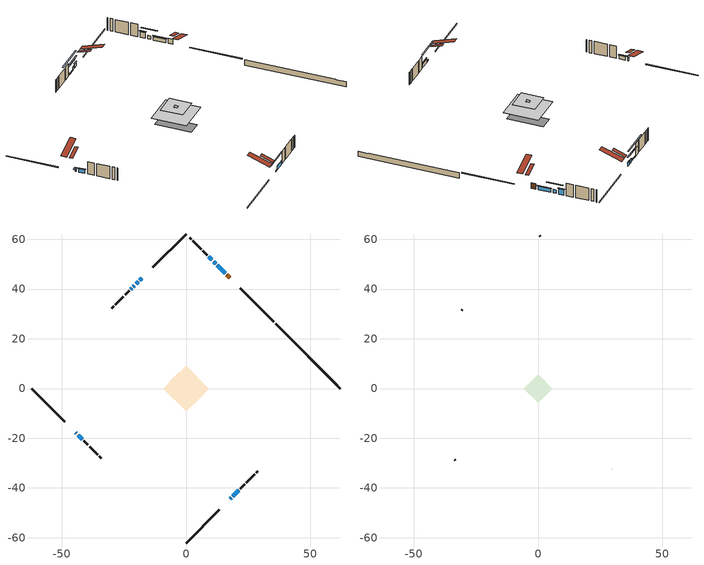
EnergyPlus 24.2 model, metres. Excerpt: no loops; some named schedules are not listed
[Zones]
conditioned space
 floor outside (Floor1 construction): -0.7,0 0,0.7 0.7,0 0,-0.7 z0.99
 floor outside (Floor2 construction): -0.91,0 0,0.91 0.91,0 0,-0.91 z0.99
 floor outside (Floor3 construction): -0.95,0 0,0.95 0.95,0 0,-0.95 z0.99
 floor adiabatic (AdiabaticFloorConstruction): -9.09,0 0,9.09 9.09,0 0,-9.09 z3.43
 floor foundation (Slab1 construction): -6.53,2.92 -2.92,6.53 6.53,-2.92 2.92,-6.53 z-1.21
 wall outside (RimJoist1 construction): 0,-62.16 13.47,-48.69 / -62.16,0 -48.69,-13.47 / 0,62.16 -13.47,48.69 / 35.39,26.77 21.92,40.24 z0.99:1.29
 wall outside (AdiabaticWallConstruction 1): 17.54,44.62 16.42,45.74 z0.99:3.02
 wall outside (AdiabaticWallConstruction): -44.31,-17.85 -44.09,-18.07 z0.99:2.21; -43.44,-18.72 -41.83,-20.33 / -17.85,44.31 -18.65,43.5 / -19.31,42.85 -20.11,42.05 / 15.76,46.39 12.56,49.6 / 11.9,50.26 11.1,51.06 / 18.86,-43.3 21.27,-40.89 z0.99:2.34; 17.85,-44.31 18.21,-43.95 / -20.77,41.39 -21.12,41.03 / -21.78,40.38 -22.13,40.02 z0.99:1.49; 10.44,51.72 9.15,53.01 z0.99:3.12
 wall outside (Wall1 construction): 21.92,-40.23 23.65,-38.51 / -41.17,-20.98 -39.45,-22.71 / -22.79,39.37 -24.52,37.64 / 8.49,53.67 6.76,55.4 z0.99:5.87
 wall outside (Wall2 construction): 24.31,-37.85 27.64,-34.52 / -38.79,-23.37 -35.46,-26.7 / -25.17,36.98 -28.51,33.65 / 6.11,56.05 2.78,59.38 z0.99:5.87
 wall outside (Wall3 construction): 28.3,-33.86 28.93,-33.23 / -34.8,-27.36 -34.17,-27.99 / -29.16,33 -29.8,32.36 / 2.12,60.04 1.48,60.68 z0.99:5.87
 wall foundation (FoundationWall1 construction): 36.04,26.12,-1.21 36.04,26.12,0.99 59.55,2.61,0.99 59.55,2.61,0.79 62.16,0,0.79 62.16,0,-1.21
 window (WindowConstruction 7): -44.31,-17.85 -44.09,-18.07 z0.99:2.21
 window (WindowConstruction 4): -43.43,-18.72 -41.83,-20.33 z0.99:2.34
 window (WindowConstruction 5): -17.85,44.31 -18.65,43.51 z0.99:2.34
 window (WindowConstruction 6): -19.31,42.85 -20.11,42.05 z0.99:2.34
 window (WindowConstruction 8): 17.85,-44.31 18.2,-43.95 z0.99:1.49
 window (WindowConstruction 9): -20.77,41.39 -21.12,41.04 z0.99:1.49
 window (WindowConstruction 10): -21.78,40.38 -22.13,40.03 z0.99:1.49
 window (WindowConstruction): 15.76,46.39 12.56,49.6 z0.99:2.34
 window (WindowConstruction 1): 11.9,50.26 11.1,51.06 z0.99:2.34
 window (WindowConstruction 2): 10.44,51.72 9.15,53.01 z0.99:3.12
 window (WindowConstruction 3): 18.86,-43.3 21.27,-40.89 z0.99:2.34
 door (Door): 17.53,44.62 16.42,45.74 z0.99:3.02
 ceiling adiabatic (AdiabaticFloorConstruction): 0,-9.09 9.09,0 0,9.09 -9.09,0 z3.43
 roof outside (Roof2 construction): 17.19,-44.96,5.87 13.81,-41.58,7.46 12.91,-42.47,7.46 16.3,-45.86,5.87; -44.96,-17.19,5.87 -41.58,-13.81,7.46 -42.47,-12.91,7.46 -45.86,-16.3,5.87; -17.19,44.96,5.87 -13.81,41.58,7.46 -12.91,42.47,7.46 -16.3,45.86,5.87; 18.19,43.97,5.87 14.8,40.58,7.46 15.7,39.69,7.46 19.08,43.07,5.87
attic - vented
 floor to conditioned space (Floor4 construction Reversed): -0.78,0 0,0.78 0.78,0 0,-0.78 z5.87
 floor to conditioned space (Floor5 construction Reversed): -0.91,0 0,0.91 0.91,0 0,-0.91 z5.87
 floor to conditioned space (Floor6 construction Reversed): -5.8,0 0,5.8 5.8,0 0,-5.8 z5.87
 wall outside (Wall4 construction): 29.59,-32.57 29.76,-32.4 / -33.51,-28.65 -33.34,-28.82 / -30.46,31.7 -30.62,31.53 / 0.83,61.33 0.66,61.5 z0.99:5.87
 roof outside (Roof1 construction): 15.64,-46.51,5.87 9.87,-40.74,8.59 8.35,-42.26,8.59 14.12,-48.03,5.87; -46.51,-15.64,5.87 -40.74,-9.87,8.59 -42.26,-8.35,8.59 -48.03,-14.12,5.87; -15.64,46.51,5.87 -9.87,40.74,8.59 -8.35,42.26,8.59 -14.12,48.03,5.87; 19.74,42.42,5.87 13.97,36.65,8.59 15.49,35.12,8.59 21.26,40.9,5.87
shading: -43.88,-18.28 -44.52,-17.64 -45.38,-18.5 -44.74,-19.14 z2.51; -41.62,-20.54 -43.65,-18.51 -43.86,-18.72 -41.83,-20.75 z2.64; -18.86,43.29 -17.64,44.52 -17.85,44.73 -19.08,43.51 z2.64; -21.84,40.32 -17.58,44.57 -17.79,44.79 -22.05,40.53 z4.78; 21.44,-40.72 14.62,-47.54 14.83,-47.75 21.65,-40.93 z6.06; -23.28,38.88 -18.61,43.55 -18.82,43.76 -23.49,39.09 z4.54; -26.01,36.14 -17.9,44.26 -18.11,44.47 -26.23,36.36 z6.98; 12.35,49.81 15.98,46.18 16.19,46.39 12.56,50.02 z2.64; 9.37,52.79 13.63,48.53 13.84,48.74 9.58,53 z4.78; 8.94,53.22 10.65,51.51 10.86,51.72 9.15,53.43 z3.42; 21.48,-40.68 18.65,-43.51 18.86,-43.72 21.69,-40.89 z2.64
[Building]
Building 1: Terrain=Suburbs
[Site:GroundTemperature:Undisturbed:Xing]
Site Ground Temperature Undisturbed Xing 1: 0.849921, 962, 3353.39, 6.9, 12.7, -1.2, 31, 5
[Site:Location]
Montreal Mirabel Intl AP_QC: Latitude {deg}=45.68; Longitude {deg}=-74.03; Time Zone {hr}=-5; Elevation {m}=82; Keep Site Location Information=Yes
[Site:GroundTemperature:Deep]
6.9, 6.9, 6.9, 6.9, 6.9, 6.9, 6.9, 6.9, 6.9, 6.9, 6.9, 6.9
[Site:GroundTemperature:Shallow]
0.642858, -1.75623, -1.94836, -0.80987, 3.76054, 8.30966, 12.2535, 14.7518, 14.9641, 12.9321, 9.08883, 4.67926
[Site:WaterMainsTemperature]
Calculation Method=Schedule; Temperature Schedule=mains temperature schedule
[Material] Roughness=Rough; Thermal Absorptance=0.9
Name | Thickness {m} | Conductivity {W/m-K} | Density {kg/m3} | Specific Heat {J/kg-K} | Solar Absorptance | Visible Absorptance
asphalt or fiberglass shingles | 0.00635 | 0.162714 | 1121.4 | 1465.45 | 0.84 | 0.84
ceiling loosefill ins | 0.169333 | 0.0480833 | 16.02 | 1046.75 | 0.7 | 0.7
ceiling stud and cavity | 0.1397 | 0.352605 | 65.682 | 1177.47 | 0.7 | 0.7
ceiling stud and cavity 1 | 0.1397 | 0.349499 | 65.682 | 1177.47 | 0.7 | 0.7
ceiling stud and cavity 2 | 0.1397 | 0.340499 | 65.682 | 1177.47 | 0.7 | 0.7
concrete 4.0 in. | 0.1016 | 1.803125 | 2242.8 | 837.4 | 0.7 | 0.7
concrete 8.0 in. | 0.2032 | 1.803125 | 2242.8 | 837.4 | 0.7 | 0.7
door material | 0.04445 | 0.053851 | 512.64 | 1214.23 | 0.7 | 0.7
exterior vertical ins | 0.0542606 | 0.029427 | 32.04 | 1214.23 | 0.7 | 0.7
floor covering | 0.0127 | 0.0433444 | 54.468 | 1339.84 | 0.6 | 0.6
floor rigid ins | 0.155448 | 0.029427 | 32.04 | 1214.23 | 0.7 | 0.7
floor rigid ins 1; wall rigid ins 1 | 0.512978 | 0.029427 | 32.04 | 1214.23 | 0.7 | 0.7
floor stud and cavity | 0.1397 | 0.0920178 | 92.3553 | 1139.71 | 0.7 | 0.7
floor stud and cavity 1 | 0.1397 | 0.139876 | 92.3553 | 1139.71 | 0.7 | 0.7
floor stud and cavity 2 | 0.1397 | 0.118027 | 92.3553 | 1139.71 | 0.7 | 0.7
floor stud and cavity 3 | 0.1397 | 1.75129 | 37.0049 | 1207.88 | 0.7 | 0.7
furniture material conditioned space 1 | 0.1524 | 0.115458 | 640.8 | 1214.23 | 0.6 | 0.6
gypsum board | 0.0127 | 0.160291 | 801 | 837.4 | 0.6 | 0.6
gypsum board 1 | 0.0127 | 0.160291 | 801 | 837.4 | 0.7 | 0.7
osb sheathing 0.5 in. | 0.0127 | 0.115458 | 512.64 | 1214.23 | 0.7 | 0.7
osb sheathing 0.75 in. | 0.01905 | 0.115458 | 512.64 | 1214.23 | 0.7 | 0.7
osb sheathing 2.0 in. | 0.0508 | 0.115458 | 512.64 | 1214.23 | 0.7 | 0.7
rim joist rigid ins; wall rigid ins | 0.051816 | 0.029427 | 32.04 | 1214.23 | 0.7 | 0.7
rim joist stud and cavity | 0.0508 | 0.0410046 | 125.044 | 1163.47 | 0.6 | 0.6
roof rigid ins | 0.103632 | 0.029427 | 32.04 | 1214.23 | 0.7 | 0.7
roof stud and cavity | 0.2032 | 0.454718 | 78.34581 | 1123.46 | 0.7 | 0.7
wall stud and cavity | 0.1397 | 0.226685 | 139.0536 | 1170.24 | 0.7 | 0.7
wall stud and cavity 1 | 0.1397 | 0.223492 | 139.0536 | 1170.24 | 0.7 | 0.7
wall stud and cavity 2 | 0.1397 | 0.162914 | 139.0536 | 1170.24 | 0.7 | 0.7
wall stud and cavity 3 | 0.0889 | 6.1454 | 50.32683 | 1063.81 | 0.6 | 0.6
wall stud and cavity 4 | 0.0889 | 0.380278 | 52.3479 | 1209.89 | 0.7 | 0.7
wall stud and cavity 5 | 0.0889 | 0.391764 | 83.0341 | 1211.67 | 0.7 | 0.7
wood siding | 0.0254 | 0.102417 | 544.68 | 1172.36 | 0 | 0
wood siding 1 | 0.00254 | 0.102417 | 544.68 | 1172.36 | 0 | 0
wood siding 2; wood siding 3; wood siding 4 | 0.0254 | 0.102417 | 544.68 | 1172.36 | 0.7 | 0.7
[WindowMaterial:SimpleGlazingSystem]
Name | U-Factor {W/m2-K} | Solar Heat Gain Coefficient
WindowMaterial | 2.93382 | 0.6
WindowMaterial 1 | 2.97187 | 0.6
WindowMaterial 2 | 3.06612 | 0.35
WindowMaterial 3 | 3.09508 | 0.34
[Construction]
AdiabaticFloorConstruction: floor stud and cavity 3, floor rigid ins 1, osb sheathing 0.75 in., floor covering
AdiabaticWallConstruction: wood siding 3, wall rigid ins 1, wall stud and cavity 4, gypsum board
AdiabaticWallConstruction 1: wood siding 4, wall rigid ins 1, wall stud and cavity 4, gypsum board
Door: door material
Floor1 construction: floor stud and cavity, floor rigid ins, osb sheathing 0.75 in., floor covering
Floor2 construction: floor stud and cavity 1, floor rigid ins, osb sheathing 0.75 in., floor covering
Floor3 construction: floor stud and cavity 2, floor rigid ins, osb sheathing 0.75 in., floor covering
Floor4 construction Reversed: gypsum board, ceiling stud and cavity, ceiling loosefill ins
Floor5 construction Reversed: gypsum board, ceiling stud and cavity 1, ceiling loosefill ins
Floor6 construction Reversed: gypsum board, ceiling stud and cavity 2, ceiling loosefill ins
FoundationWall1 construction: concrete 8.0 in., gypsum board 1
furniture construction conditioned space 1: furniture material conditioned space 1
PartitionWallConstruction: gypsum board, wall stud and cavity 5, gypsum board
RimJoist1 construction: wood siding 2, rim joist rigid ins, osb sheathing 2.0 in., rim joist stud and cavity
Roof1 construction: asphalt or fiberglass shingles
Roof2 construction: asphalt or fiberglass shingles, roof rigid ins, osb sheathing 0.75 in., roof stud and cavity, gypsum board
Slab1 construction: concrete 4.0 in.
Wall1 construction: wood siding, wall rigid ins, osb sheathing 0.5 in., wall stud and cavity, gypsum board
Wall2 construction: wood siding, wall rigid ins, osb sheathing 0.5 in., wall stud and cavity 1, gypsum board
Wall3 construction: wood siding, wall rigid ins, osb sheathing 0.5 in., wall stud and cavity 2, gypsum board
Wall4 construction: wood siding 1, wall stud and cavity 3
WindowConstruction; WindowConstruction 1; WindowConstruction 3; WindowConstruction 4; WindowConstruction 5; WindowConstruction 6: WindowMaterial
WindowConstruction 10; WindowConstruction 8; WindowConstruction 9: WindowMaterial 3
WindowConstruction 2: WindowMaterial 1
WindowConstruction 7: WindowMaterial 2
[Zone] Multiplier=1; Part of Total Floor Area=Yes
Name | Volume {m3}
attic - vented | 31.0127
conditioned space | 583.4
[Space]
Name | Zone | Volume {m3}
attic - vented 1 | attic - vented | 31.0127
conditioned space 1 | conditioned space | 583.4
[ZoneInfiltration:EffectiveLeakageArea]
infil attic - vented 1: Zone or Space=attic - vented 1; Schedule=Always On Discrete; Effective Air Leakage Area {cm2}=3240.92; Stack Coefficient=0.000528312; Wind Coefficient=1.55298e-05
[ZoneMixing]
whole house fan mix: Zone or Space=attic - vented; Schedule=Always On Continuous; Design Flow Rate Calculation Method=Flow/Zone; Design Flow Rate {m3/s}=0; Source Zone or Space=conditioned space
[SurfaceProperty:ExposedFoundationPerimeter]
Slab1: Exposed Perimeter Calculation Method=TotalExposedPerimeter; Total Exposed Perimeter {m}=36.933
[InternalMass] Zone or ZoneList=conditioned space; Space or SpaceList=conditioned space 1
Name | Construction | Surface Area {m2}
furniture mass conditioned space 1 | furniture construction conditioned space 1 | 95.1082
partition wall mass | PartitionWallConstruction | 237.77
[Lights]
interior lighting: Zone or ZoneList or Space or SpaceList=conditioned space 1; Schedule=interior lighting schedule; Design Level Calculation Method=LightingLevel; Lighting Level {W}=343.2; Return Air Fraction=0; Fraction Radiant=0.6; Fraction Visible=0.2; Fraction Replaceable=1
[People]
occupants: Zone or ZoneList or Space or SpaceList=conditioned space 1; Number of People Schedule=occupants schedule; Number of People Calculation Method=People; Number of People=3; Fraction Radiant=0.314171; Sensible Heat Fraction=0.56303; Activity Level Schedule=occupants activity schedule; Carbon Dioxide Generation Rate {m3/s-W}=0; Enable ASHRAE 55 Comfort Warnings=No; Mean Radiant Temperature Calculation Type=EnclosureAveraged
[ElectricEquipment] Zone or ZoneList or Space or SpaceList=conditioned space 1; Design Level Calculation Method=EquipmentLevel
Name | Schedule | Design Level {W} | Fraction Latent | Fraction Radiant | Fraction Lost
clothes dryer | clothes dryer schedule | 140.772 | 0.015 | 0.081 | 0.85
clothes washer | clothes washer schedule | 32.1985 | 0.03 | 0.162 | 0.7
cooking range | cooking range schedule | 215.147 | 0.08 | 0.432 | 0.2
dishwasher | dishwasher schedule | 66.8632 | 0.3 | 0.18 | 0.4
fridge | fridge schedule | 72.9452 | 0 | 0.6 | 0
mech vent house fan | mech vent house fan schedule | 720 | 0 | 0 | 1
mech vent house fan cfis | mech vent house fan cfis schedule | 0 | 0 | 0 | 0
misc plug loads | misc plug loads schedule | 494.7 | 0.045 | 0.513 | 0.1
whole house fan | Always On Discrete | 0 | 0 | 0 | 1
[OtherEquipment] Zone or ZoneList or Space or SpaceList=conditioned space 1; Design Level Calculation Method=EquipmentLevel
Name | Fuel Type | Schedule | Design Level {W} | Fraction Latent | Fraction Radiant | Fraction Lost
clothes dryer 1 | Electricity | clothes dryer schedule | 0 | 0.015 | 0.081 | 0.85
cooking range 1 | Electricity | cooking range schedule | 0 | 0.08 | 0.432 | 0.2
general water use latent | None | general water use schedule | 62.594 | 1 | 0 | 0
general water use sensible | None | general water use schedule | -61.6891 | 0 | 0.6 | 0
mech vent house fan latent load | None | Always On Discrete | 0 | 1 | 0 | 0
mech vent house fan sensible load | None | Always On Discrete | 0 | 0 | 0 | 0
water heater energy adjustment1; water heater energy adjustment2 | Electricity | Always On Discrete | 0.01 | 0 | 0 | 1
[ZoneInfiltration:DesignFlowRate] Zone or ZoneList or Space or SpaceList=conditioned space 1; Schedule=Always On Discrete; Design Flow Rate Calculation Method=Flow/Zone; Design Flow Rate {m3/s}=0
infil flow; natural vent flow; whole house fan flow
[GroundHeatExchanger:System]
ground source heat pump exchanger: Design Flow Rate {m3/s}=0.000189271; Undisturbed Ground Temperature Model Type=Site:GroundTemperature:Undisturbed:Xing; Undisturbed Ground Temperature Model=Site Ground Temperature Undisturbed Xing 1; Ground Thermal Conductivity {W/m-K}=0.849921; Ground Thermal Heat Capacity {J/m3-K}=3.22596e+06; GHE:Vertical:ResponseFactors Object=ground source heat pump exchanger Response Factors
[GroundHeatExchanger:Vertical:Properties]
ground source heat pump exchanger Properties: Depth of Top of Borehole {m}=1; Borehole Length {m}=118.2624; Borehole Diameter {m}=0.127; Grout Thermal Conductivity {W/m-K}=1.29825; Grout Thermal Heat Capacity {J/m3-K}=3900000; Pipe Thermal Conductivity {W/m-K}=0.39813; Pipe Thermal Heat Capacity {J/m3-K}=1770000; Pipe Outer Diameter {m}=0.042164; Pipe Thickness {m}=0.0038354; U-Tube Distance {m}=0.066802
[GroundHeatExchanger:ResponseFactors]
ground source heat pump exchanger Response Factors: GHE:Vertical:Properties Object=ground source heat pump exchanger Properties; Number of Boreholes=2; G-Function Reference Ratio=0.000536942; g-Function Ln(T/Ts) Value 1=-8.5; g-Function g Value 1=2.62671; g-Function Ln(T/Ts) Value 2=-7.8; g-Function g Value 2=2.97418; g-Function Ln(T/Ts) Value 3=-7.2; g-Function g Value 3=3.27853; g-Function Ln(T/Ts) Value 4=-6.5; g-Function g Value 4=3.65598; g-Function Ln(T/Ts) Value 5=-5.9; g-Function g Value 5=4.01231; g-Function Ln(T/Ts) Value 6=-5.2; g-Function g Value 6=4.4838; g-Function Ln(T/Ts) Value 7=-4.5; g-Function g Value 7=5.01832; g-Function Ln(T/Ts) Value 8=-3.963; g-Function g Value 8=5.45894; g-Function Ln(T/Ts) Value 9=-3.27; g-Function g Value 9=6.04302; g-Function Ln(T/Ts) Value 10=-2.864; g-Function g Value 10=6.38338; g-Function Ln(T/Ts) Value 11=-2.577; g-Function g Value 11=6.61971; g-Function Ln(T/Ts) Value 12=-2.171; g-Function g Value 12=6.94392; g-Function Ln(T/Ts) Value 13=-1.884; g-Function g Value 13=7.16417; g-Function Ln(T/Ts) Value 14=-1.191; g-Function g Value 14=7.65329; g-Function Ln(T/Ts) Value 15=-0.497; g-Function g Value 15=8.06697; g-Function Ln(T/Ts) Value 16=-0.274; g-Function g Value 16=8.1804; g-Function Ln(T/Ts) Value 17=-0.051; g-Function g Value 17=8.28276; g-Function Ln(T/Ts) Value 18=0.196; g-Function g Value 18=8.38286; g-Function Ln(T/Ts) Value 19=0.419; g-Function g Value 19=8.46097; g-Function Ln(T/Ts) Value 20=0.642; g-Function g Value 20=8.52786; g-Function Ln(T/Ts) Value 21=0.873; g-Function g Value 21=8.58572; g-Function Ln(T/Ts) Value 22=1.112; g-Function g Value 22=8.63435; g-Function Ln(T/Ts) Value 23=1.335; g-Function g Value 23=8.67067; g-Function Ln(T/Ts) Value 24=1.679; g-Function g Value 24=8.71229; g-Function Ln(T/Ts) Value 25=2.028; g-Function g Value 25=8.7407; g-Function Ln(T/Ts) Value 26=2.275; g-Function g Value 26=8.75463; g-Function Ln(T/Ts) Value 27=3.003; g-Function g Value 27=8.77711
[Foundation:Kiva]
Foundation Kiva 1: Initial Indoor Air Temperature {C}=21; Wall Height Above Grade {m}=0.98999; Wall Depth Below Slab {m}=0.2032; Custom Block Material Name 1=exterior vertical ins; Custom Block Depth 1 {m}=2.19999; Custom Block X Position 1 {m}=0.2159; Custom Block Z Position 1 {m}=0
[Foundation:Kiva:Settings]
Soil Conductivity {W/m-K}=0.849921; Soil Density {kg/m3}=1842.3; Soil Specific Heat {J/kg-K}=418.7; Ground Solar Absorptivity=0.9; Ground Thermal Absorptivity=0.9; Ground Surface Roughness {m}=0.03; Far-Field Width {m}=40; Deep-Ground Boundary Condition=ZeroFlux; Deep-Ground Depth {m}=40; Minimum Cell Dimension {m}=0.2; Maximum Cell Growth Coefficient=3; Simulation Timestep=Timestep
[Exterior:Lights]
exterior lighting: Schedule=exterior lighting schedule; Design Level {W}=75.6
[Schedule:Constant]
Name | Hourly Value
Always On Continuous; mech vent house fan schedule; mech vent house fan cfis schedule; Always On Discrete | 1
occupants activity schedule | 117.228
fridge schedule | 0
[Schedule:Week:Daily]
interior lighting schedule Week Rule - Jan1-Jan27: interior lighting schedule day, interior lighting schedule day, interior lighting schedule day, interior lighting schedule day, interior lighting schedule day, interior lighting schedule day, interior lighting schedule day, interior lighting schedule default day, interior lighting schedule default day, interior lighting schedule default day, interior lighting schedule default day, interior lighting schedule default day
interior lighting schedule Week Rule - Jan28-Feb3: interior lighting schedule day, interior lighting schedule day, interior lighting schedule day, interior lighting schedule day, interior lighting schedule day 1, interior lighting schedule day 1, interior lighting schedule day 1, interior lighting schedule default day, interior lighting schedule default day, interior lighting schedule default day, interior lighting schedule default day, interior lighting schedule default day
interior lighting schedule Week Rule - Feb4-Feb24: interior lighting schedule day 1, interior lighting schedule day 1, interior lighting schedule day 1, interior lighting schedule day 1, interior lighting schedule day 1, interior lighting schedule day 1, interior lighting schedule day 1, interior lighting schedule default day, interior lighting schedule default day, interior lighting schedule default day, interior lighting schedule default day, interior lighting schedule default day
interior lighting schedule Week Rule - Feb25-Mar3: interior lighting schedule day 1, interior lighting schedule day 1, interior lighting schedule day 1, interior lighting schedule day 1, interior lighting schedule day 2, interior lighting schedule day 2, interior lighting schedule day 2, interior lighting schedule default day, interior lighting schedule default day, interior lighting schedule default day, interior lighting schedule default day, interior lighting schedule default day
interior lighting schedule Week Rule - Mar4-Mar31: interior lighting schedule day 2, interior lighting schedule day 2, interior lighting schedule day 2, interior lighting schedule day 2, interior lighting schedule day 2, interior lighting schedule day 2, interior lighting schedule day 2, interior lighting schedule default day, interior lighting schedule default day, interior lighting schedule default day, interior lighting schedule default day, interior lighting schedule default day
interior lighting schedule Week Rule - Apr1-Apr28: interior lighting schedule day 3, interior lighting schedule day 3, interior lighting schedule day 3, interior lighting schedule day 3, interior lighting schedule day 3, interior lighting schedule day 3, interior lighting schedule day 3, interior lighting schedule default day, interior lighting schedule default day, interior lighting schedule default day, interior lighting schedule default day, interior lighting schedule default day
interior lighting schedule Week Rule - Apr29-May5: interior lighting schedule day 3, interior lighting schedule day 3, interior lighting schedule day 4, interior lighting schedule day 4, interior lighting schedule day 4, interior lighting schedule day 4, interior lighting schedule day 4, interior lighting schedule default day, interior lighting schedule default day, interior lighting schedule default day, interior lighting schedule default day, interior lighting schedule default day
interior lighting schedule Week Rule - May6-May26: interior lighting schedule day 4, interior lighting schedule day 4, interior lighting schedule day 4, interior lighting schedule day 4, interior lighting schedule day 4, interior lighting schedule day 4, interior lighting schedule day 4, interior lighting schedule default day, interior lighting schedule default day, interior lighting schedule default day, interior lighting schedule default day, interior lighting schedule default day
interior lighting schedule Week Rule - May27-Jun2: interior lighting schedule day 4, interior lighting schedule day 4, interior lighting schedule day 4, interior lighting schedule day 4, interior lighting schedule day 4, interior lighting schedule day 5, interior lighting schedule day 5, interior lighting schedule default day, interior lighting schedule default day, interior lighting schedule default day, interior lighting schedule default day, interior lighting schedule default day
interior lighting schedule Week Rule - Jun3-Jun30: interior lighting schedule day 5, interior lighting schedule day 5, interior lighting schedule day 5, interior lighting schedule day 5, interior lighting schedule day 5, interior lighting schedule day 5, interior lighting schedule day 5, interior lighting schedule default day, interior lighting schedule default day, interior lighting schedule default day, interior lighting schedule default day, interior lighting schedule default day
interior lighting schedule Week Rule - Jul1-Jul28: interior lighting schedule day 6, interior lighting schedule day 6, interior lighting schedule day 6, interior lighting schedule day 6, interior lighting schedule day 6, interior lighting schedule day 6, interior lighting schedule day 6, interior lighting schedule default day, interior lighting schedule default day, interior lighting schedule default day, interior lighting schedule default day, interior lighting schedule default day
interior lighting schedule Week Rule - Jul29-Aug4: interior lighting schedule day 6, interior lighting schedule day 6, interior lighting schedule day 6, interior lighting schedule day 7, interior lighting schedule day 7, interior lighting schedule day 7, interior lighting schedule day 7, interior lighting schedule default day, interior lighting schedule default day, interior lighting schedule default day, interior lighting schedule default day, interior lighting schedule default day
interior lighting schedule Week Rule - Aug5-Aug25: interior lighting schedule day 7, interior lighting schedule day 7, interior lighting schedule day 7, interior lighting schedule day 7, interior lighting schedule day 7, interior lighting schedule day 7, interior lighting schedule day 7, interior lighting schedule default day, interior lighting schedule default day, interior lighting schedule default day, interior lighting schedule default day, interior lighting schedule default day
interior lighting schedule Week Rule - Aug26-Sep1: interior lighting schedule day 7, interior lighting schedule day 7, interior lighting schedule day 7, interior lighting schedule day 7, interior lighting schedule day 7, interior lighting schedule day 7, interior lighting schedule day 8, interior lighting schedule default day, interior lighting schedule default day, interior lighting schedule default day, interior lighting schedule default day, interior lighting schedule default day
interior lighting schedule Week Rule - Sep2-Sep29: interior lighting schedule day 8, interior lighting schedule day 8, interior lighting schedule day 8, interior lighting schedule day 8, interior lighting schedule day 8, interior lighting schedule day 8, interior lighting schedule day 8, interior lighting schedule default day, interior lighting schedule default day, interior lighting schedule default day, interior lighting schedule default day, interior lighting schedule default day
interior lighting schedule Week Rule - Sep30-Oct6: interior lighting schedule day 8, interior lighting schedule day 9, interior lighting schedule day 9, interior lighting schedule day 9, interior lighting schedule day 9, interior lighting schedule day 9, interior lighting schedule day 9, interior lighting schedule default day, interior lighting schedule default day, interior lighting schedule default day, interior lighting schedule default day, interior lighting schedule default day
interior lighting schedule Week Rule - Oct7-Oct27: interior lighting schedule day 9, interior lighting schedule day 9, interior lighting schedule day 9, interior lighting schedule day 9, interior lighting schedule day 9, interior lighting schedule day 9, interior lighting schedule day 9, interior lighting schedule default day, interior lighting schedule default day, interior lighting schedule default day, interior lighting schedule default day, interior lighting schedule default day
interior lighting schedule Week Rule - Oct28-Nov3: interior lighting schedule day 9, interior lighting schedule day 9, interior lighting schedule day 9, interior lighting schedule day 9, interior lighting schedule day 10, interior lighting schedule day 10, interior lighting schedule day 10, interior lighting schedule default day, interior lighting schedule default day, interior lighting schedule default day, interior lighting schedule default day, interior lighting schedule default day
interior lighting schedule Week Rule - Nov4-Nov24: interior lighting schedule day 10, interior lighting schedule day 10, interior lighting schedule day 10, interior lighting schedule day 10, interior lighting schedule day 10, interior lighting schedule day 10, interior lighting schedule day 10, interior lighting schedule default day, interior lighting schedule default day, interior lighting schedule default day, interior lighting schedule default day, interior lighting schedule default day
interior lighting schedule Week Rule - Nov25-Dec1: interior lighting schedule day 10, interior lighting schedule day 10, interior lighting schedule day 10, interior lighting schedule day 10, interior lighting schedule day 10, interior lighting schedule day 10, interior lighting schedule day 11, interior lighting schedule default day, interior lighting schedule default day, interior lighting schedule default day, interior lighting schedule default day, interior lighting schedule default day
interior lighting schedule Week Rule - Dec2-Dec31: interior lighting schedule day 11, interior lighting schedule day 11, interior lighting schedule day 11, interior lighting schedule day 11, interior lighting schedule day 11, interior lighting schedule day 11, interior lighting schedule day 11, interior lighting schedule default day, interior lighting schedule default day, interior lighting schedule default day, interior lighting schedule default day, interior lighting schedule default day
occupants schedule Week Rule - Jan1-Dec31: occupants schedule day, occupants schedule day, occupants schedule day, occupants schedule day, occupants schedule day, occupants schedule day, occupants schedule day, occupants schedule default day, occupants schedule default day, occupants schedule default day, occupants schedule default day, occupants schedule default day
clothes dryer schedule Week Rule - Jan1-Dec31: clothes dryer schedule day, clothes dryer schedule day, clothes dryer schedule day, clothes dryer schedule day, clothes dryer schedule day, clothes dryer schedule day, clothes dryer schedule day, clothes dryer schedule default day, clothes dryer schedule default day, clothes dryer schedule default day, clothes dryer schedule default day, clothes dryer schedule default day
clothes washer schedule Week Rule - Jan1-Dec31: clothes washer schedule day, clothes washer schedule day, clothes washer schedule day, clothes washer schedule day, clothes washer schedule day, clothes washer schedule day, clothes washer schedule day, clothes washer schedule default day, clothes washer schedule default day, clothes washer schedule default day, clothes washer schedule default day, clothes washer schedule default day
cooking range schedule Week Rule - Jan1-Dec31: cooking range schedule day, cooking range schedule day, cooking range schedule day, cooking range schedule day, cooking range schedule day, cooking range schedule day, cooking range schedule day, cooking range schedule default day, cooking range schedule default day, cooking range schedule default day, cooking range schedule default day, cooking range schedule default day
dishwasher schedule Week Rule - Jan1-Dec31: dishwasher schedule day, dishwasher schedule day, dishwasher schedule day, dishwasher schedule day, dishwasher schedule day, dishwasher schedule day, dishwasher schedule day, dishwasher schedule default day, dishwasher schedule default day, dishwasher schedule default day, dishwasher schedule default day, dishwasher schedule default day
misc plug loads schedule Week Rule - Jan1-Dec31: misc plug loads schedule day, misc plug loads schedule day, misc plug loads schedule day, misc plug loads schedule day, misc plug loads schedule day, misc plug loads schedule day, misc plug loads schedule day, misc plug loads schedule default day, misc plug loads schedule default day, misc plug loads schedule default day, misc plug loads schedule default day, misc plug loads schedule default day
general water use schedule Week Rule - Jan1-Dec31: general water use schedule day, general water use schedule day, general water use schedule day, general water use schedule day, general water use schedule day, general water use schedule day, general water use schedule day, general water use schedule default day, general water use schedule default day, general water use schedule default day, general water use schedule default day, general water use schedule default day
exterior lighting schedule Week Rule - Jan1-Jan27: exterior lighting schedule day, exterior lighting schedule day, exterior lighting schedule day, exterior lighting schedule day, exterior lighting schedule day, exterior lighting schedule day, exterior lighting schedule day, exterior lighting schedule default day, exterior lighting schedule default day, exterior lighting schedule default day, exterior lighting schedule default day, exterior lighting schedule default day
exterior lighting schedule Week Rule - Jan28-Feb3: exterior lighting schedule day, exterior lighting schedule day, exterior lighting schedule day, exterior lighting schedule day, exterior lighting schedule day 1, exterior lighting schedule day 1, exterior lighting schedule day 1, exterior lighting schedule default day, exterior lighting schedule default day, exterior lighting schedule default day, exterior lighting schedule default day, exterior lighting schedule default day
exterior lighting schedule Week Rule - Feb4-Feb24: exterior lighting schedule day 1, exterior lighting schedule day 1, exterior lighting schedule day 1, exterior lighting schedule day 1, exterior lighting schedule day 1, exterior lighting schedule day 1, exterior lighting schedule day 1, exterior lighting schedule default day, exterior lighting schedule default day, exterior lighting schedule default day, exterior lighting schedule default day, exterior lighting schedule default day
exterior lighting schedule Week Rule - Feb25-Mar3: exterior lighting schedule day 1, exterior lighting schedule day 1, exterior lighting schedule day 1, exterior lighting schedule day 1, exterior lighting schedule day 2, exterior lighting schedule day 2, exterior lighting schedule day 2, exterior lighting schedule default day, exterior lighting schedule default day, exterior lighting schedule default day, exterior lighting schedule default day, exterior lighting schedule default day
exterior lighting schedule Week Rule - Mar4-Mar31: exterior lighting schedule day 2, exterior lighting schedule day 2, exterior lighting schedule day 2, exterior lighting schedule day 2, exterior lighting schedule day 2, exterior lighting schedule day 2, exterior lighting schedule day 2, exterior lighting schedule default day, exterior lighting schedule default day, exterior lighting schedule default day, exterior lighting schedule default day, exterior lighting schedule default day
exterior lighting schedule Week Rule - Apr1-Apr28: exterior lighting schedule day 3, exterior lighting schedule day 3, exterior lighting schedule day 3, exterior lighting schedule day 3, exterior lighting schedule day 3, exterior lighting schedule day 3, exterior lighting schedule day 3, exterior lighting schedule default day, exterior lighting schedule default day, exterior lighting schedule default day, exterior lighting schedule default day, exterior lighting schedule default day
[Schedule:Year]
interior lighting schedule: interior lighting schedule Week Rule - Jan1-Jan27, 1, 1, 1, 27, interior lighting schedule Week Rule - Jan28-Feb3, 1, 28, 2, 3, interior lighting schedule Week Rule - Feb4-Feb24, 2, 4, 2, 24, interior lighting schedule Week Rule - Feb25-Mar3, 2, 25, 3, 3, interior lighting schedule Week Rule - Mar4-Mar31, 3, 4, 3, 31, interior lighting schedule Week Rule - Apr1-Apr28, 4, 1, 4, 28, interior lighting schedule Week Rule - Apr29-May5, 4, 29, 5, 5, interior lighting schedule Week Rule - May6-May26, 5, 6, 5, 26, interior lighting schedule Week Rule - May27-Jun2, 5, 27, 6, 2, interior lighting schedule Week Rule - Jun3-Jun30, 6, 3, 6, 30, interior lighting schedule Week Rule - Jul1-Jul28, 7, 1, 7, 28, interior lighting schedule Week Rule - Jul29-Aug4, 7, 29, 8, 4, interior lighting schedule Week Rule - Aug5-Aug25, 8, 5, 8, 25, interior lighting schedule Week Rule - Aug26-Sep1, 8, 26, 9, 1, interior lighting schedule Week Rule - Sep2-Sep29, 9, 2, 9, 29, interior lighting schedule Week Rule - Sep30-Oct6, 9, 30, 10, 6, interior lighting schedule Week Rule - Oct7-Oct27, 10, 7, 10, 27, interior lighting schedule Week Rule - Oct28-Nov3, 10, 28, 11, 3, interior lighting schedule Week Rule - Nov4-Nov24, 11, 4, 11, 24, interior lighting schedule Week Rule - Nov25-Dec1, 11, 25, 12, 1, interior lighting schedule Week Rule - Dec2-Dec31, 12, 2, 12, 31
occupants schedule: occupants schedule Week Rule - Jan1-Dec31, 1, 1, 12, 31
clothes dryer schedule: clothes dryer schedule Week Rule - Jan1-Dec31, 1, 1, 12, 31
clothes washer schedule: clothes washer schedule Week Rule - Jan1-Dec31, 1, 1, 12, 31
cooking range schedule: cooking range schedule Week Rule - Jan1-Dec31, 1, 1, 12, 31
dishwasher schedule: dishwasher schedule Week Rule - Jan1-Dec31, 1, 1, 12, 31
misc plug loads schedule: misc plug loads schedule Week Rule - Jan1-Dec31, 1, 1, 12, 31
general water use schedule: general water use schedule Week Rule - Jan1-Dec31, 1, 1, 12, 31
exterior lighting schedule: exterior lighting schedule Week Rule - Jan1-Jan27, 1, 1, 1, 27, exterior lighting schedule Week Rule - Jan28-Feb3, 1, 28, 2, 3, exterior lighting schedule Week Rule - Feb4-Feb24, 2, 4, 2, 24, exterior lighting schedule Week Rule - Feb25-Mar3, 2, 25, 3, 3, exterior lighting schedule Week Rule - Mar4-Mar31, 3, 4, 3, 31, exterior lighting schedule Week Rule - Apr1-Apr28, 4, 1, 4, 28, exterior lighting schedule Week Rule - Apr29-May5, 4, 29, 5, 5, exterior lighting schedule Week Rule - May6-May26, 5, 6, 5, 26, exterior lighting schedule Week Rule - May27-Jun2, 5, 27, 6, 2, exterior lighting schedule Week Rule - Jun3-Jun30, 6, 3, 6, 30, exterior lighting schedule Week Rule - Jul1-Jul28, 7, 1, 7, 28, exterior lighting schedule Week Rule - Jul29-Aug4, 7, 29, 8, 4, exterior lighting schedule Week Rule - Aug5-Aug25, 8, 5, 8, 25, exterior lighting schedule Week Rule - Aug26-Sep1, 8, 26, 9, 1, exterior lighting schedule Week Rule - Sep2-Sep29, 9, 2, 9, 29, exterior lighting schedule Week Rule - Sep30-Oct6, 9, 30, 10, 6, exterior lighting schedule Week Rule - Oct7-Oct27, 10, 7, 10, 27, exterior lighting schedule Week Rule - Oct28-Nov3, 10, 28, 11, 3, exterior lighting schedule Week Rule - Nov4-Nov24, 11, 4, 11, 24, exterior lighting schedule Week Rule - Nov25-Dec1, 11, 25, 12, 1, exterior lighting schedule Week Rule - Dec2-Dec31, 12, 2, 12, 31
[Schedule:Compact]
mains temperature schedule: Through: 01/01, For: AllDays, Until: 24:00, 5.61444, Through: 01/02, For: AllDays, Until: 24:00, 5.535, Through: 01/03, For: AllDays, Until: 24:00, 5.45667, Through: 01/04, For: AllDays, Until: 24:00, 5.37944, Through: 01/05, For: AllDays, Until: 24:00, 5.30333, Through: 01/06, For: AllDays, Until: 24:00, 5.22889, Through: 01/07, For: AllDays, Until: 24:00, 5.15611, Through: 01/08, For: AllDays, Until: 24:00, 5.08389, Through: 01/09, For: AllDays, Until: 24:00, 5.01333, Through: 01/10, For: AllDays, Until: 24:00, 4.94444, Through: 01/11, For: AllDays, Until: 24:00, 4.87667, Through: 01/12, For: AllDays, Until: 24:00, 4.81056, Through: 01/13, For: AllDays, Until: 24:00, 4.74556, Through: 01/14, For: AllDays, Until: 24:00, 4.68222, Through: 01/15, For: AllDays, Until: 24:00, 4.62056, Through: 01/16, For: AllDays, Until: 24:00, 4.56, Through: 01/17, For: AllDays, Until: 24:00, 4.50111, Through: 01/18, For: AllDays, Until: 24:00, 4.44389, Through: 01/19, For: AllDays, Until: 24:00, 4.38778, Through: 01/20, For: AllDays, Until: 24:00, 4.33389, Through: 01/21, For: AllDays, Until: 24:00, 4.28111, Through: 01/22, For: AllDays, Until: 24:00, 4.23, Through: 01/23, For: AllDays, Until: 24:00, 4.18056, Through: 01/24, For: AllDays, Until: 24:00, 4.13278, Through: 01/25, For: AllDays, Until: 24:00, 4.08667, Through: 01/26, For: AllDays, Until: 24:00, 4.04222, Through: 01/27, For: AllDays, Until: 24:00, 3.99944, Through: 01/28, For: AllDays, Until: 24:00, 3.95833, Through: 01/29, For: AllDays, Until: 24:00, 3.91889, Through: 01/30, For: AllDays, Until: 24:00, 3.88111, Through: 01/31, For: AllDays, Until: 24:00, 3.845, Through: 02/01, For: AllDays, Until: 24:00, 3.81056, Through: 02/02, For: AllDays, Until: 24:00, 3.77778, Through: 02/03, For: AllDays, Until: 24:00, 3.74722, Through: 02/04, For: AllDays, Until: 24:00, 3.71833, Through: 02/05, For: AllDays, Until: 24:00, 3.69056, Through: 02/06, For: AllDays, Until: 24:00, 3.66556, Through: 02/07, For: AllDays, Until: 24:00, 3.64167, Through: 02/08, For: AllDays, Until: 24:00, 3.61944, Through: 02/09, For: AllDays, Until: 24:00, 3.59944, Through: 02/10, For: AllDays, Until: 24:00, 3.58111, Through: 02/11, For: AllDays, Until: 24:00, 3.56444, Through: 02/12, For: AllDays, Until: 24:00, 3.55, Through: 02/13, For: AllDays, Until: 24:00, 3.53667, Through: 02/14, For: AllDays, Until: 24:00, 3.52556, Through: 02/15, For: AllDays, Until: 24:00, 3.51667, Through: 02/16, For: AllDays, Until: 24:00, 3.50889, Through: 02/17, For: AllDays, Until: 24:00, 3.50333, Through: 02/18, For: AllDays, Until: 24:00, 3.49944, Through: 02/19, For: AllDays, Until: 24:00, 3.49778, Through: 02/20, For: AllDays, Until: 24:00, 3.49778, Through: 02/21, For: AllDays, Until: 24:00, 3.49944, Through: 02/22, For: AllDays, Until: 24:00, 3.50278, Through: 02/23, For: AllDays, Until: 24:00, 3.50833, Through: 02/24, For: AllDays, Until: 24:00, 3.515, Through: 02/25, For: AllDays, Until: 24:00, 3.52444, Through: 02/26, For: AllDays, Until: 24:00, 3.535, Through: 02/27, For: AllDays, Until: 24:00, 3.54778, Through: 02/28, For: AllDays, Until: 24:00, 3.56222, Through: 03/01, For: AllDays, Until: 24:00, 3.57833, Through: 03/02, For: AllDays, Until: 24:00, 3.59667, Through: 03/03, For: AllDays, Until: 24:00, 3.61667, Through: 03/04, For: AllDays, Until: 24:00, 3.63833, Through: 03/05, For: AllDays, Until: 24:00, 3.66167, Through: 03/06, For: AllDays, Until: 24:00, 3.68667, Through: 03/07, For: AllDays, Until: 24:00, 3.71389, Through: 03/08, For: AllDays, Until: 24:00, 3.74278, Through: 03/09, For: AllDays, Until: 24:00, 3.77333, Through: 03/10, For: AllDays, Until: 24:00, 3.80556, Through: 03/11, For: AllDays, Until: 24:00, 3.83944, Through: 03/12, For: AllDays, Until: 24:00, 3.87556, Through: 03/13, For: AllDays, Until: 24:00, 3.91278, Through: 03/14, For: AllDays, Until: 24:00, 3.95222, Through: 03/15, For: AllDays, Until: 24:00, 3.99278, Through: 03/16, For: AllDays, Until: 24:00, 4.03556, Through: 03/17, For: AllDays, Until: 24:00, 4.08, Through: 03/18, For: AllDays, Until: 24:00, 4.12556, Through: 03/19, For: AllDays, Until: 24:00, 4.17333, Through: 03/20, For: AllDays, Until: 24:00, 4.22278, Through: 03/21, For: AllDays, Until: 24:00, 4.27333, Through: 03/22, For: AllDays, Until: 24:00, 4.32556, Through: 03/23, For: AllDays, Until: 24:00, 4.38, Through: 03/24, For: AllDays, Until: 24:00, 4.43556, Through: 03/25, For: AllDays, Until: 24:00, 4.49222, Through: 03/26, For: AllDays, Until: 24:00, 4.55111, Through: 03/27, For: AllDays, Until: 24:00, 4.61111, Through: 03/28, For: AllDays, Until: 24:00, 4.67278, Through: 03/29, For: AllDays, Until: 24:00, 4.73611, Through: 03/30, For: AllDays, Until: 24:00, 4.80056, Through: 03/31, For: AllDays, Until: 24:00, 4.86667, Through: 04/01, For: AllDays, Until: 24:00, 4.93444, Through: 04/02, For: AllDays, Until: 24:00, 5.00333, Through: 04/03, For: AllDays, Until: 24:00, 5.07333, Through: 04/04, For: AllDays, Until: 24:00, 5.145, Through: 04/05, For: AllDays, Until: 24:00, 5.21833, Through: 04/06, For: AllDays, Until: 24:00, 5.29222, Through: 04/07, For: AllDays, Until: 24:00, 5.36778, Through: 04/08, For: AllDays, Until: 24:00, 5.445, Through: 04/09, For: AllDays, Until: 24:00, 5.52333, Through: 04/10, For: AllDays, Until: 24:00, 5.60222, Through: 04/11, For: AllDays, Until: 24:00, 5.68278, Through: 04/12, For: AllDays, Until: 24:00, 5.765, Through: 04/13, For: AllDays, Until: 24:00, 5.84778, Through: 04/14, For: AllDays, Until: 24:00, 5.93167, Through: 04/15, For: AllDays, Until: 24:00, 6.01722, Through: 04/16, For: AllDays, Until: 24:00, 6.10333, Through: 04/17, For: AllDays, Until: 24:00, 6.19056, Through: 04/18, For: AllDays, Until: 24:00, 6.27889, Through: 04/19, For: AllDays, Until: 24:00, 6.36833, Through: 04/20, For: AllDays, Until: 24:00, 6.45833, Through: 04/21, For: AllDays, Until: 24:00, 6.55, Through: 04/22, For: AllDays, Until: 24:00, 6.64222, Through: 04/23, For: AllDays, Until: 24:00, 6.735, Through: 04/24, For: AllDays, Until: 24:00, 6.82944, Through: 04/25, For: AllDays, Until: 24:00, 6.92389, Through: 04/26, For: AllDays, Until: 24:00, 7.01944, Through: 04/27, For: AllDays, Until: 24:00, 7.11611, Through: 04/28, For: AllDays, Until: 24:00, 7.21333, Through: 04/29, For: AllDays, Until: 24:00, 7.31111, Through: 04/30, For: AllDays, Until: 24:00, 7.41, Through: 05/01, For: AllDays, Until: 24:00, 7.50944, Through: 05/02, For: AllDays, Until: 24:00, 7.60889, Through: 05/03, For: AllDays, Until: 24:00, 7.71, Through: 05/04, For: AllDays, Until: 24:00, 7.81111, Through: 05/05, For: AllDays, Until: 24:00, 7.91278, Through: 05/06, For: AllDays, Until: 24:00, 8.015, Through: 05/07, For: AllDays, Until: 24:00, 8.11778, Through: 05/08, For: AllDays, Until: 24:00, 8.22056, Through: 05/09, For: AllDays, Until: 24:00, 8.32444, Through: 05/10, For: AllDays, Until: 24:00, 8.42833, Through: 05/11, For: AllDays, Until: 24:00, 8.53278, Through: 05/12, For: AllDays, Until: 24:00, 8.63722, Through: 05/13, For: AllDays, Until: 24:00, 8.74222, Through: 05/14, For: AllDays, Until: 24:00, 8.84778, Through: 05/15, For: AllDays, Until: 24:00, 8.95333, Through: 05/16, For: AllDays, Until: 24:00, 9.05889, Through: 05/17, For: AllDays, Until: 24:00, 9.165, Through: 05/18, For: AllDays, Until: 24:00, 9.27111, Through: 05/19, For: AllDays, Until: 24:00, 9.37722, Through: 05/20, For: AllDays, Until: 24:00, 9.48389, Through: 05/21, For: AllDays, Until: 24:00, 9.59, Through: 05/22, For: AllDays, Until: 24:00, 9.69667, Through: 05/23, For: AllDays, Until: 24:00, 9.80278, Through: 05/24, For: AllDays, Until: 24:00, 9.90944, Through: 05/25, For: AllDays, Until: 24:00, 10.0156, Through: 05/26, For: AllDays, Until: 24:00, 10.1217, Through: 05/27, For: AllDays, Until: 24:00, 10.2278, Through: 05/28, For: AllDays, Until: 24:00, 10.3339, Through: 05/29, For: AllDays, Until: 24:00, 10.4394, Through: 05/30, For: AllDays, Until: 24:00, 10.545, Through: 05/31, For: AllDays, Until: 24:00, 10.65, Through: 06/01, For: AllDays, Until: 24:00, 10.755, Through: 06/02, For: AllDays, Until: 24:00, 10.86, Through: 06/03, For: AllDays, Until: 24:00, 10.9639, Through: 06/04, For: AllDays, Until: 24:00, 11.0678, Through: 06/05, For: AllDays, Until: 24:00, 11.1717, Through: 06/06, For: AllDays, Until: 24:00, 11.2744, Through: 06/07, For: AllDays, Until: 24:00, 11.3772, Through: 06/08, For: AllDays, Until: 24:00, 11.4789, Through: 06/09, For: AllDays, Until: 24:00, 11.5806, Through: 06/10, For: AllDays, Until: 24:00, 11.6817, Through: 06/11, For: AllDays, Until: 24:00, 11.7822, Through: 06/12, For: AllDays, Until: 24:00, 11.8817, Through: 06/13, For: AllDays, Until: 24:00, 11.9811, Through: 06/14, For: AllDays, Until: 24:00, 12.0794, Through: 06/15, For: AllDays, Until: 24:00, 12.1772, Through: 06/16, For: AllDays, Until: 24:00, 12.2739, Through: 06/17, For: AllDays, Until: 24:00, 12.37, Through: 06/18, For: AllDays, Until: 24:00, 12.4656, Through: 06/19, For: AllDays, Until: 24:00, 12.56, Through: 06/20, For: AllDays, Until: 24:00, 12.6539, Through: 06/21, For: AllDays, Until: 24:00, 12.7467, Through: 06/22, For: AllDays, Until: 24:00, 12.8389, Through: 06/23, For: AllDays, Until: 24:00, 12.93, Through: 06/24, For: AllDays, Until: 24:00, 13.02, Through: 06/25, For: AllDays, Until: 24:00, 13.1089, Through: 06/26, For: AllDays, Until: 24:00, 13.1972, Through: 06/27, For: AllDays, Until: 24:00, 13.2839, Through: 06/28, For: AllDays, Until: 24:00, 13.37, Through: 06/29, For: AllDays, Until: 24:00, 13.455, Through: 06/30, For: AllDays, Until: 24:00, 13.5383, Through: 07/01, For: AllDays, Until: 24:00, 13.6211, Through: 07/02, For: AllDays, Until: 24:00, 13.7028, Through: 07/03, For: AllDays, Until: 24:00, 13.7828, Through: 07/04, For: AllDays, Until: 24:00, 13.8617, Through: 07/05, For: AllDays, Until: 24:00, 13.9394, Through: 07/06, For: AllDays, Until: 24:00, 14.0161, Through: 07/07, For: AllDays, Until: 24:00, 14.0911, Through: 07/08, For: AllDays, Until: 24:00, 14.165, Through: 07/09, For: AllDays, Until: 24:00, 14.2378, Through: 07/10, For: AllDays, Until: 24:00, 14.3089, Through: 07/11, For: AllDays, Until: 24:00, 14.3789, Through: 07/12, For: AllDays, Until: 24:00, 14.4472, Through: 07/13, For: AllDays, Until: 24:00, 14.5144, Through: 07/14, For: AllDays, Until: 24:00, 14.58, Through: 07/15, For: AllDays, Until: 24:00, 14.6444, Through: 07/16, For: AllDays, Until: 24:00, 14.7072, Through: 07/17, For: AllDays, Until: 24:00, 14.7683, Through: 07/18, For: AllDays, Until: 24:00, 14.8278, Through: 07/19, For: AllDays, Until: 24:00, 14.8861, Through: 07/20, For: AllDays, Until: 24:00, 14.9428, Through: 07/21, For: AllDays, Until: 24:00, 14.9978, Through: 07/22, For: AllDays, Until: 24:00, 15.0517, Through: 07/23, For: AllDays, Until: 24:00, 15.1033, Through: 07/24, For: AllDays, Until: 24:00, 15.1539, Through: 07/25, For: AllDays, Until: 24:00, 15.2028, Through: 07/26, For: AllDays, Until: 24:00, 15.2494, Through: 07/27, For: AllDays, Until: 24:00, 15.295, Through: 07/28, For: AllDays, Until: 24:00, 15.3389, Through: 07/29, For: AllDays, Until: 24:00, 15.3811, Through: 07/30, For: AllDays, Until: 24:00, 15.4211, Through: 07/31, For: AllDays, Until: 24:00, 15.46, Through: 08/01, For: AllDays, Until: 24:00, 15.4972, Through: 08/02, For: AllDays, Until: 24:00, 15.5322, Through: 08/03, For: AllDays, Until: 24:00, 15.5656, Through: 08/04, For: AllDays, Until: 24:00, 15.5978, Through: 08/05, For: AllDays, Until: 24:00, 15.6278, Through: 08/06, For: AllDays, Until: 24:00, 15.6561, Through: 08/07, For: AllDays, Until: 24:00, 15.6822, Through: 08/08, For: AllDays, Until: 24:00, 15.7072, Through: 08/09, For: AllDays, Until: 24:00, 15.73, Through: 08/10, For: AllDays, Until: 24:00, 15.7511, Through: 08/11, For: AllDays, Until: 24:00, 15.7706, Through: 08/12, For: AllDays, Until: 24:00, 15.7883, Through: 08/13, For: AllDays, Until: 24:00, 15.8039, Through: 08/14, For: AllDays, Until: 24:00, 15.8178, Through: 08/15, For: AllDays, Until: 24:00, 15.83, Through: 08/16, For: AllDays, Until: 24:00, 15.84, Through: 08/17, For: AllDays, Until: 24:00, 15.8489, Through: 08/18, For: AllDays, Until: 24:00, 15.8556, Through: 08/19, For: AllDays, Until: 24:00, 15.86, Through: 08/20, For: AllDays, Until: 24:00, 15.8633, Through: 08/21, For: AllDays, Until: 24:00, 15.8644, Through: 08/22, For: AllDays, Until: 24:00, 15.8633, Through: 08/23, For: AllDays, Until: 24:00, 15.8611, Through: 08/24, For: AllDays, Until: 24:00, 15.8567, Through: 08/25, For: AllDays, Until: 24:00, 15.8506, Through: 08/26, For: AllDays, Until: 24:00, 15.8428, Through: 08/27, For: AllDays, Until: 24:00, 15.8328, Through: 08/28, For: AllDays, Until: 24:00, 15.8211, Through: 08/29, For: AllDays, Until: 24:00, 15.8078, Through: 08/30, For: AllDays, Until: 24:00, 15.7922, Through: 08/31, For: AllDays, Until: 24:00, 15.7756, Through: 09/01, For: AllDays, Until: 24:00, 15.7567, Through: 09/02, For: AllDays, Until: 24:00, 15.7356, Through: 09/03, For: AllDays, Until: 24:00, 15.7133, Through: 09/04, For: AllDays, Until: 24:00, 15.6889, Through: 09/05, For: AllDays, Until: 24:00, 15.6628, Through: 09/06, For: AllDays, Until: 24:00, 15.635, Through: 09/07, For: AllDays, Until: 24:00, 15.6056, Through: 09/08, For: AllDays, Until: 24:00, 15.5744, Through: 09/09, For: AllDays, Until: 24:00, 15.5411, Through: 09/10, For: AllDays, Until: 24:00, 15.5061, Through: 09/11, For: AllDays, Until: 24:00, 15.47, Through: 09/12, For: AllDays, Until: 24:00, 15.4317, Through: 09/13, For: AllDays, Until: 24:00, 15.3917, Through: 09/14, For: AllDays, Until: 24:00, 15.35, Through: 09/15, For: AllDays, Until: 24:00, 15.3067, Through: 09/16, For: AllDays, Until: 24:00, 15.2617, Through: 09/17, For: AllDays, Until: 24:00, 15.215, Through: 09/18, For: AllDays, Until: 24:00, 15.1667, Through: 09/19, For: AllDays, Until: 24:00, 15.1167, Through: 09/20, For: AllDays, Until: 24:00, 15.065, Through: 09/21, For: AllDays, Until: 24:00, 15.0122, Through: 09/22, For: AllDays, Until: 24:00, 14.9572, Through: 09/23, For: AllDays, Until: 24:00, 14.9011, Through: 09/24, For: AllDays, Until: 24:00, 14.8433, Through: 09/25, For: AllDays, Until: 24:00, 14.7839, Through: 09/26, For: AllDays, Until: 24:00, 14.7233, Through: 09/27, For: AllDays, Until: 24:00, 14.6606, Through: 09/28, For: AllDays, Until: 24:00, 14.5972, Through: 09/29, For: AllDays, Until: 24:00, 14.5317, Through: 09/30, For: AllDays, Until: 24:00, 14.465, Through: 10/01, For: AllDays, Until: 24:00, 14.3967, Through: 10/02, For: AllDays, Until: 24:00, 14.3272, Through: 10/03, For: AllDays, Until: 24:00, 14.2567, Through: 10/04, For: AllDays, Until: 24:00, 14.1844, Through: 10/05, For: AllDays, Until: 24:00, 14.1106, Through: 10/06, For: AllDays, Until: 24:00, 14.0356, Through: 10/07, For: AllDays, Until: 24:00, 13.9594, Through: 10/08, For: AllDays, Until: 24:00, 13.8822, Through: 10/09, For: AllDays, Until: 24:00, 13.8033, Through: 10/10, For: AllDays, Until: 24:00, 13.7233, Through: 10/11, For: AllDays, Until: 24:00, 13.6422, Through: 10/12, For: AllDays, Until: 24:00, 13.56, Through: 10/13, For: AllDays, Until: 24:00, 13.4767, Through: 10/14, For: AllDays, Until: 24:00, 13.3922, Through: 10/15, For: AllDays, Until: 24:00, 13.3067, Through: 10/16, For: AllDays, Until: 24:00, 13.22, Through: 10/17, For: AllDays, Until: 24:00, 13.1322, Through: 10/18, For: AllDays, Until: 24:00, 13.0433, Through: 10/19, For: AllDays, Until: 24:00, 12.9533, Through: 10/20, For: AllDays, Until: 24:00, 12.8628, Through: 10/21, For: AllDays, Until: 24:00, 12.7711, Through: 10/22, For: AllDays, Until: 24:00, 12.6783, Through: 10/23, For: AllDays, Until: 24:00, 12.585, Through: 10/24, For: AllDays, Until: 24:00, 12.4906, Through: 10/25, For: AllDays, Until: 24:00, 12.395, Through: 10/26, For: AllDays, Until: 24:00, 12.2994, Through: 10/27, For: AllDays, Until: 24:00, 12.2022, Through: 10/28, For: AllDays, Until: 24:00, 12.105, Through: 10/29, For: AllDays, Until: 24:00, 12.0067, Through: 10/30, For: AllDays, Until: 24:00, 11.9078, Through: 10/31, For: AllDays, Until: 24:00, 11.8083, Through: 11/01, For: AllDays, Until: 24:00, 11.7078, Through: 11/02, For: AllDays, Until: 24:00, 11.6072, Through: 11/03, For: AllDays, Until: 24:00, 11.5056, Through: 11/04, For: AllDays, Until: 24:00, 11.4039, Through: 11/05, For: AllDays, Until: 24:00, 11.3011, Through: 11/06, For: AllDays, Until: 24:00, 11.1983, Through: 11/07, For: AllDays, Until: 24:00, 11.095, Through: 11/08, For: AllDays, Until: 24:00, 10.9911, Through: 11/09, For: AllDays, Until: 24:00, 10.8872, Through: 11/10, For: AllDays, Until: 24:00, 10.7822, Through: 11/11, For: AllDays, Until: 24:00, 10.6778, Through: 11/12, For: AllDays, Until: 24:00, 10.5722, Through: 11/13, For: AllDays, Until: 24:00, 10.4672, Through: 11/14, For: AllDays, Until: 24:00, 10.3611, Through: 11/15, For: AllDays, Until: 24:00, 10.2556, Through: 11/16, For: AllDays, Until: 24:00, 10.1494, Through: 11/17, For: AllDays, Until: 24:00, 10.0433, Through: 11/18, For: AllDays, Until: 24:00, 9.93722, Through: 11/19, For: AllDays, Until: 24:00, 9.83056, Through: 11/20, For: AllDays, Until: 24:00, 9.72444, Through: 11/21, For: AllDays, Until: 24:00, 9.61778, Through: 11/22, For: AllDays, Until: 24:00, 9.51167, Through: 11/23, For: AllDays, Until: 24:00, 9.405, Through: 11/24, For: AllDays, Until: 24:00, 9.29889, Through: 11/25, For: AllDays, Until: 24:00, 9.19278, Through: 11/26, For: AllDays, Until: 24:00, 9.08667, Through: 11/27, For: AllDays, Until: 24:00, 8.98111, Through: 11/28, For: AllDays, Until: 24:00, 8.875, Through: 11/29, For: AllDays, Until: 24:00, 8.77, Through: 11/30, For: AllDays, Until: 24:00, 8.665, Through: 12/01, For: AllDays, Until: 24:00, 8.56, Through: 12/02, For: AllDays, Until: 24:00, 8.45556, Through: 12/03, For: AllDays, Until: 24:00, 8.35111, Through: 12/04, For: AllDays, Until: 24:00, 8.24778, Through: 12/05, For: AllDays, Until: 24:00, 8.14444, Through: 12/06, For: AllDays, Until: 24:00, 8.04167, Through: 12/07, For: AllDays, Until: 24:00, 7.93889, Through: 12/08, For: AllDays, Until: 24:00, 7.83722, Through: 12/09, For: AllDays, Until: 24:00, 7.73611, Through: 12/10, For: AllDays, Until: 24:00, 7.63556, Through: 12/11, For: AllDays, Until: 24:00, 7.535, Through: 12/12, For: AllDays, Until: 24:00, 7.43556, Through: 12/13, For: AllDays, Until: 24:00, 7.33667, Through: 12/14, For: AllDays, Until: 24:00, 7.23889, Through: 12/15, For: AllDays, Until: 24:00, 7.14167, Through: 12/16, For: AllDays, Until: 24:00, 7.045, Through: 12/17, For: AllDays, Until: 24:00, 6.94889, Through: 12/18, For: AllDays, Until: 24:00, 6.85389, Through: 12/19, For: AllDays, Until: 24:00, 6.75944, Through: 12/20, For: AllDays, Until: 24:00, 6.66611, Through: 12/21, For: AllDays, Until: 24:00, 6.57389, Through: 12/22, For: AllDays, Until: 24:00, 6.48222, Through: 12/23, For: AllDays, Until: 24:00, 6.39167, Through: 12/24, For: AllDays, Until: 24:00, 6.30222, Through: 12/25, For: AllDays, Until: 24:00, 6.21333, Through: 12/26, For: AllDays, Until: 24:00, 6.12611, Through: 12/27, For: AllDays, Until: 24:00, 6.03944, Through: 12/28, For: AllDays, Until: 24:00, 5.95389, Through: 12/29, For: AllDays, Until: 24:00, 5.86944, Through: 12/30, For: AllDays, Until: 24:00, 5.78611, Through: 12/31, For: AllDays, Until: 24:00, 5.70444
